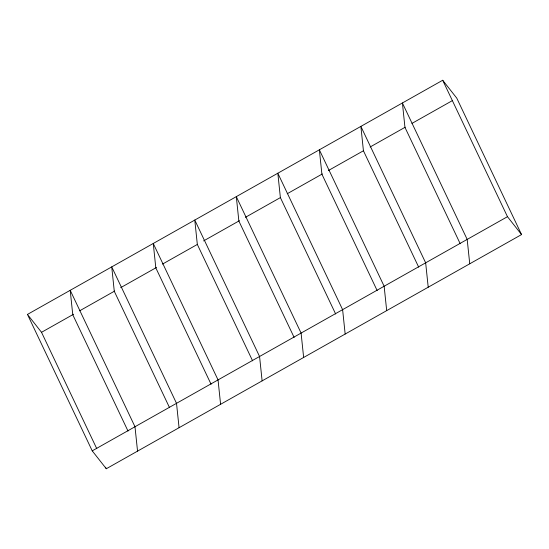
<?xml version="1.0" encoding="UTF-8"?>
<svg xmlns="http://www.w3.org/2000/svg" width="549" height="549" viewBox="0 0 549 549"><rect width="100%" height="100%" fill="white"/><g stroke="black" fill="none" stroke-linecap="round" stroke-linejoin="round"><path stroke-width="0.82" d="M27.45 314.419L442.693 80.257L456.768 98.141L521.55 234.581L106.307 468.743L92.232 450.859L27.45 314.419L41.525 332.31L96.789 448.705M41.525 332.31L73.635 314.2M79.612 310.83L114.714 291.032M120.684 287.662L156.534 267.445M162.511 264.083L197.613 244.284M203.583 240.915L239.433 220.698M245.41 217.329L280.512 197.537M287.23 193.742L322.332 173.951M328.309 170.581L363.411 150.783M370.129 146.995L405.231 127.203M411.956 123.408L452.287 100.666M92.232 450.859L507.475 216.69L521.55 234.581M442.693 80.257L507.475 216.69M460.22 243.756L404.949 127.361L402.403 102.972L467.185 239.412L469.738 263.794M418.695 267.171L363.431 150.776L360.878 126.394L425.66 262.827L428.213 287.216M377.17 290.586L321.906 174.191L319.353 149.808L384.142 286.249L386.688 310.631M335.652 314.007L280.381 197.613L277.828 173.223L342.617 309.663L345.163 334.046M294.127 337.422L238.856 221.027L236.303 196.645L301.092 333.078L303.638 357.461M252.602 360.837L197.331 244.442L194.778 220.06L259.567 356.493L262.12 380.882M211.077 384.259L155.806 267.857L153.26 243.475L218.042 379.915L220.595 404.297M169.552 407.674L114.281 291.279L111.735 266.889L176.517 403.33L179.07 427.712M128.027 431.089L72.756 314.694L70.21 290.311L134.992 426.745L137.545 451.134M105.573 467.206L106.307 468.743"/></g></svg>
